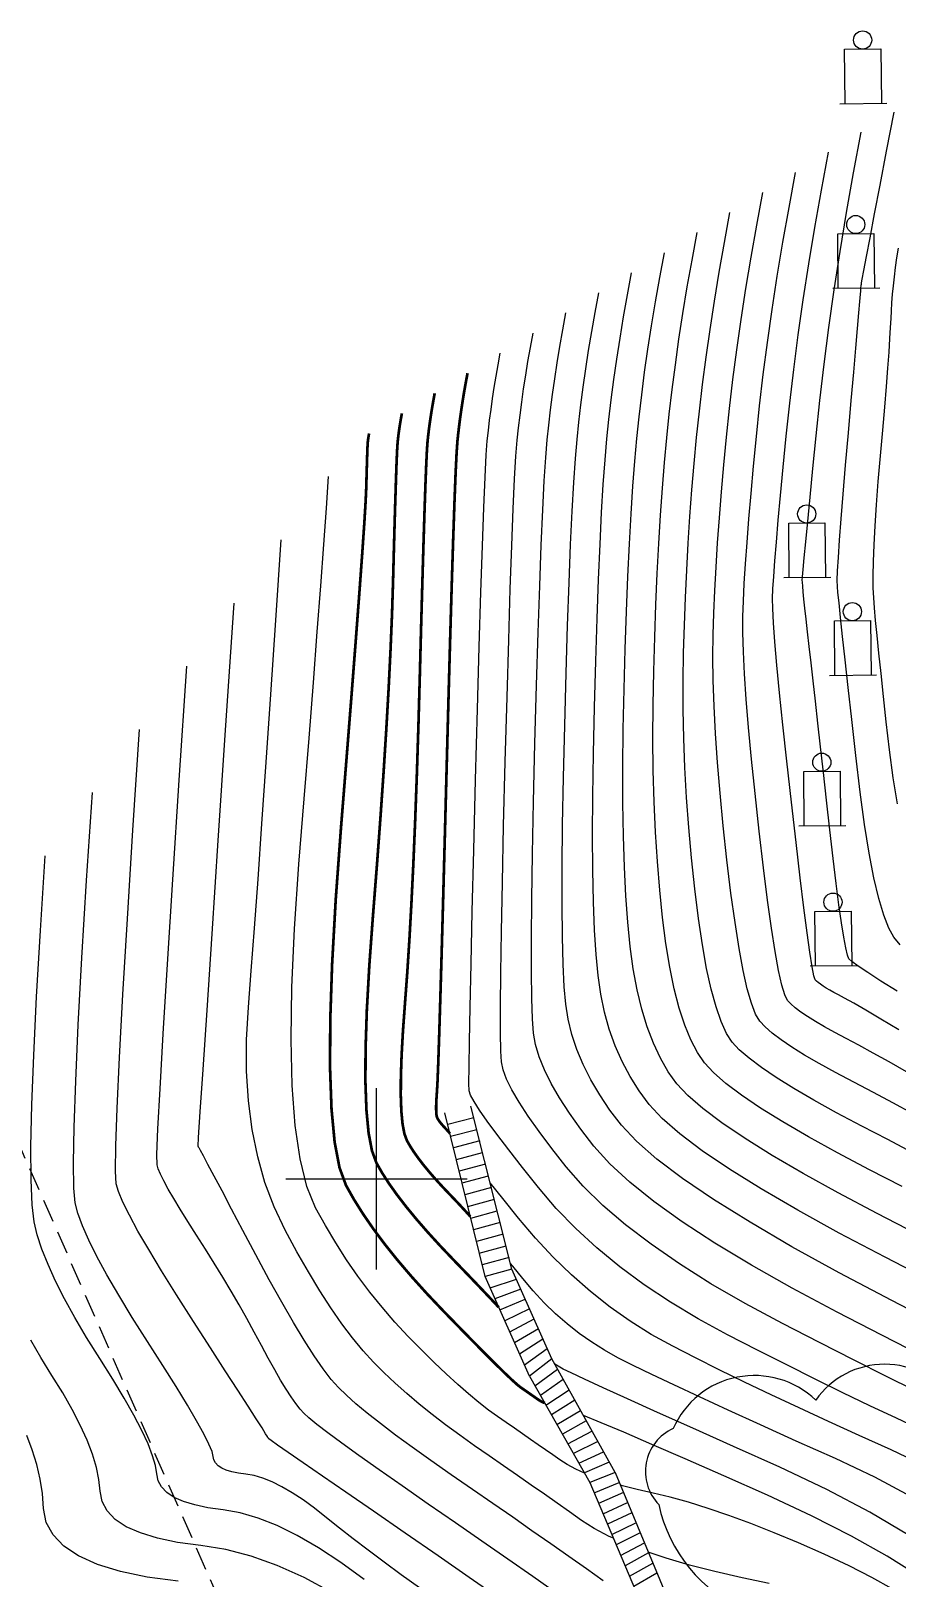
# Model space of a CAD drawing. Extents: x 351134 to 737836, y 2693212 to 3319468.
# Drawn here: x 481191 to 528959, y 2860390 to 2945731 of the extents above; entities that cross this region are included whole.
import ezdxf

# ---------------------------------------------------------------- set-up
doc = ezdxf.new("R2010")
doc.units = 0
doc.linetypes.add('0', pattern=[1, 1])
doc.linetypes.add('DASHED', pattern=[19.05, 12.7, -6.35])
for name, color, linetype in [('00景观层', 10, 'CONTINUOUS'), ('DGX', 8, 'CONTINUOUS'), ('TK', 7, 'CONTINUOUS'), ('工矿6', 3, '0'), ('房屋2', 8, '0'), ('绿化', 3, 'CONTINUOUS')]:
    doc.layers.add(name, color=color, linetype=linetype)

# ---------------------------------------------------------------- blocks, each defined once
blk = doc.blocks.new('gehjkk')
at = {"layer": '00景观层', "color": 4, "linetype": 'DASHED', "ltscale": 100, "flags": 128}
blk.add_lwpolyline([(169225, -98800), (88079, -98800), (88079, -15886), (169225, -15886)], close=True, dxfattribs=at)

msp = doc.modelspace()

# ---------------------------------------------------------------- linework, layer by layer
at = {"layer": '00景观层', "linetype": 'Continuous'}
for p, q in [((500257, 2877415), (500257, 2887415)), ((500257, 2877415), (500257, 2887415)), ((495257, 2882415), (505257, 2882415)), ((495257, 2882415), (505257, 2882415))]:
    msp.add_line(p, q, dxfattribs=at)
at = {"layer": 'DGX', "color": 8, "linetype": 'Continuous'}
for points, elevation in [([(529124, 2895327), (528785, 2895735), (528500, 2896233), (528222, 2896948), (527949, 2897877), (527683, 2899022), (527424, 2900383), (527171, 2901959), (526924, 2903750), (526684, 2905757), (526460, 2907753), (526265, 2909512), (526096, 2911034), (525956, 2912319), (525843, 2913367), (525758, 2914178), (525700, 2914753), (525670, 2915090), (525665, 2915414), (525683, 2915949), (525724, 2916693), (525789, 2917648), (525876, 2918813), (525986, 2920188), (526119, 2921773), (526275, 2923569), (526432, 2925354), (526569, 2926908), (526685, 2928230), (526780, 2929321), (526854, 2930181), (526908, 2930809), (526941, 2931206), (526953, 2931372), (526955, 2931423), (526959, 2931476), (526963, 2931530), (526969, 2931587), (526975, 2931646), (526983, 2931707), (526992, 2931769), (527001, 2931834), (527038, 2932039), (527129, 2932521), (527272, 2933282), (527469, 2934321), (527720, 2935638), (528023, 2937232), (528380, 2939105), (528791, 2941256)], 381000), ([(528972, 2892758), (528070, 2893324), (527352, 2893787), (526818, 2894146), (526468, 2894401), (526302, 2894553), (526221, 2894752), (526125, 2895148), (526016, 2895742), (525892, 2896533), (525754, 2897521), (525601, 2898707), (525434, 2900089), (525253, 2901669), (525070, 2903296), (524899, 2904819), (524740, 2906239), (524591, 2907554), (524455, 2908766), (524329, 2909874), (524216, 2910878), (524113, 2911779), (524023, 2912578), (523944, 2913280), (523879, 2913884), (523825, 2914389), (523784, 2914797), (523755, 2915106), (523738, 2915318), (523733, 2915431), (523747, 2915613), (523784, 2916027), (523844, 2916674), (523928, 2917554), (524036, 2918667), (524167, 2920014), (524321, 2921593), (524499, 2923405), (524704, 2925355), (524939, 2927345), (525204, 2929377), (525499, 2931449), (525825, 2933562), (526180, 2935717), (526566, 2937912), (526981, 2940148)], 382000), ([(529059, 2890640), (528069, 2891224), (527241, 2891709), (526574, 2892094), (526069, 2892379), (525726, 2892565), (525476, 2892696), (525252, 2892820), (525054, 2892936), (524881, 2893044), (524734, 2893143), (524612, 2893235), (524516, 2893319), (524445, 2893395), (524375, 2893610), (524277, 2894114), (524153, 2894907), (524002, 2895987), (523825, 2897355), (523620, 2899012), (523390, 2900956), (523132, 2903189), (522879, 2905445), (522662, 2907457), (522479, 2909227), (522332, 2910753), (522220, 2912037), (522143, 2913077), (522101, 2913875), (522095, 2914430), (522117, 2914949), (522159, 2915639), (522223, 2916501), (522307, 2917534), (522411, 2918738), (522537, 2920114), (522683, 2921661), (522850, 2923380), (523042, 2925203), (523262, 2927065), (523510, 2928965), (523786, 2930904), (524090, 2932880), (524423, 2934895), (524783, 2936949), (525172, 2939040)], 383000), ([(529478, 2888323), (528522, 2888866), (527649, 2889351), (526860, 2889780), (526155, 2890151), (525524, 2890484), (524958, 2890797), (524456, 2891089), (524019, 2891361), (523647, 2891613), (523340, 2891845), (523097, 2892056), (522919, 2892248), (522767, 2892553), (522603, 2893104), (522426, 2893903), (522237, 2894948), (522035, 2896240), (521821, 2897779), (521594, 2899564), (521355, 2901597), (521126, 2903668), (520931, 2905570), (520769, 2907303), (520640, 2908866), (520544, 2910261), (520482, 2911486), (520453, 2912542), (520457, 2913428), (520487, 2914285), (520535, 2915252), (520601, 2916328), (520685, 2917514), (520787, 2918810), (520907, 2920215), (521045, 2921730), (521201, 2923355), (521380, 2925052), (521584, 2926785), (521815, 2928554), (522072, 2930358), (522355, 2932198), (522665, 2934074), (523001, 2935985), (523363, 2937932)], 384000), ([(529802, 2886022), (528724, 2886608), (527651, 2887180), (526584, 2887738), (525572, 2888271), (524663, 2888773), (523859, 2889242), (523158, 2889679), (522561, 2890083), (522068, 2890455), (521679, 2890794), (521393, 2891101), (521160, 2891495), (520929, 2892094), (520700, 2892899), (520472, 2893909), (520246, 2895124), (520022, 2896545), (519799, 2898172), (519578, 2900004), (519373, 2901891), (519200, 2903683), (519058, 2905379), (518947, 2906980), (518868, 2908485), (518820, 2909894), (518804, 2911208), (518819, 2912427), (518857, 2913622), (518910, 2914865), (518979, 2916155), (519063, 2917494), (519163, 2918881), (519277, 2920316), (519407, 2921798), (519553, 2923329), (519718, 2924900), (519907, 2926505), (520121, 2928142), (520359, 2929813), (520621, 2931516), (520907, 2933252), (521218, 2935022), (521553, 2936824)], 385000), ([(529798, 2883866), (528442, 2884581), (527013, 2885324), (525619, 2886059), (524369, 2886749), (523261, 2887395), (522297, 2887996), (521475, 2888553), (520796, 2889064), (520260, 2889532), (519867, 2889954), (519553, 2890437), (519256, 2891084), (518974, 2891895), (518707, 2892870), (518457, 2894009), (518222, 2895312), (518003, 2896780), (517800, 2898412), (517620, 2900115), (517469, 2901796), (517347, 2903455), (517255, 2905093), (517192, 2906709), (517159, 2908303), (517155, 2909875), (517180, 2911425), (517227, 2912958), (517286, 2914477), (517357, 2915983), (517441, 2917474), (517538, 2918952), (517647, 2920416), (517769, 2921867), (517904, 2923304), (518056, 2924749), (518230, 2926225), (518426, 2927731), (518645, 2929267), (518886, 2930834), (519150, 2932431), (519436, 2934058), (519744, 2935716)], 386000), ([(529233, 2881981), (527442, 2882910), (525667, 2883846), (524074, 2884726), (522664, 2885548), (521435, 2886313), (520388, 2887022), (519524, 2887674), (518841, 2888269), (518341, 2888808), (517946, 2889379), (517582, 2890073), (517247, 2890891), (516942, 2891831), (516668, 2892893), (516423, 2894079), (516208, 2895388), (516023, 2896819), (515867, 2898338), (515738, 2899909), (515637, 2901531), (515563, 2903206), (515517, 2904933), (515498, 2906711), (515506, 2908542), (515542, 2910424), (515597, 2912295), (515661, 2914090), (515736, 2915810), (515820, 2917454), (515914, 2919023), (516018, 2920517), (516131, 2921935), (516255, 2923278), (516393, 2924598), (516552, 2925944), (516732, 2927319), (516932, 2928721), (517152, 2930152), (517392, 2931609), (517653, 2933095), (517934, 2934608)], 387000), ([(530023, 2879382), (527871, 2880497), (525715, 2881634), (523780, 2882702), (522066, 2883701), (520574, 2884631), (519302, 2885492), (518252, 2886284), (517423, 2887007), (516815, 2887661), (516339, 2888321), (515908, 2889063), (515521, 2889887), (515178, 2890791), (514879, 2891778), (514624, 2892846), (514413, 2893996), (514246, 2895227), (514114, 2896561), (514007, 2898022), (513926, 2899608), (513871, 2901319), (513841, 2903157), (513836, 2905120), (513857, 2907208), (513904, 2909422), (513967, 2911631), (514037, 2913702), (514114, 2915637), (514198, 2917434), (514289, 2919095), (514388, 2920618), (514493, 2922004), (514606, 2923253), (514731, 2924446), (514875, 2925664), (515037, 2926908), (515218, 2928176), (515417, 2929469), (515635, 2930788), (515871, 2932132), (516125, 2933500)], 388000), ([(528978, 2903096), (528737, 2904533), (528536, 2906085), (528365, 2907625), (528211, 2909024), (528076, 2910283), (527958, 2911400), (527859, 2912377), (527778, 2913214), (527715, 2913909), (527670, 2914464), (527644, 2915010), (527639, 2915680), (527655, 2916474), (527691, 2917390), (527749, 2918431), (527827, 2919595), (527925, 2920883), (528045, 2922294), (528168, 2923701), (528276, 2924977), (528370, 2926121), (528450, 2927134), (528516, 2928015), (528567, 2928764), (528605, 2929382), (528627, 2929868), (528647, 2930296), (528676, 2930741), (528714, 2931203), (528760, 2931680), (528816, 2932174), (528880, 2932685), (528952, 2933211), (529034, 2933754)], 380000), ([(530814, 2876782), (528300, 2878083), (525763, 2879421), (523486, 2880678), (521469, 2881854), (519712, 2882948), (518216, 2883962), (516980, 2884894), (516004, 2885745), (515289, 2886514), (514732, 2887263), (514234, 2888053), (513794, 2888883), (513413, 2889752), (513089, 2890663), (512824, 2891613), (512617, 2892603), (512468, 2893634), (512361, 2894785), (512276, 2896135), (512216, 2897684), (512178, 2899433), (512165, 2901381), (512175, 2903528), (512208, 2905875), (512266, 2908421), (512337, 2910967), (512412, 2913315), (512492, 2915464), (512576, 2917414), (512665, 2919166), (512758, 2920718), (512855, 2922072), (512957, 2923228), (513069, 2924295), (513198, 2925384), (513343, 2926496), (513504, 2927630), (513682, 2928787), (513877, 2929966), (514088, 2931168), (514316, 2932392)], 389000), ([(531542, 2874216), (528677, 2875696), (525771, 2877229), (523162, 2878670), (520851, 2880017), (518838, 2881272), (517122, 2882435), (515705, 2883505), (514585, 2884483), (513762, 2885368), (513125, 2886206), (512560, 2887043), (512068, 2887879), (511648, 2888713), (511300, 2889547), (511025, 2890380), (510822, 2891211), (510691, 2892042), (510607, 2893008), (510545, 2894248), (510505, 2895760), (510486, 2897546), (510489, 2899605), (510513, 2901936), (510560, 2904541), (510627, 2907419), (510707, 2910304), (510788, 2912928), (510870, 2915291), (510955, 2917394), (511041, 2919237), (511128, 2920819), (511217, 2922141), (511308, 2923202), (511407, 2924143), (511520, 2925104), (511648, 2926085), (511791, 2927085), (511948, 2928105), (512119, 2929145), (512306, 2930205), (512506, 2931284)], 390000), ([(530308, 2872670), (528115, 2873797), (525655, 2875066), (523176, 2876382), (520926, 2877649), (518906, 2878867), (517114, 2880036), (515551, 2881156), (514217, 2882226), (513112, 2883248), (512236, 2884221), (511518, 2885148), (510887, 2886032), (510342, 2886875), (509883, 2887674), (509511, 2888432), (509225, 2889147), (509026, 2889819), (508914, 2890449), (508854, 2891231), (508814, 2892360), (508794, 2893836), (508794, 2895659), (508813, 2897829), (508852, 2900345), (508911, 2903208), (508989, 2906418), (509077, 2909640), (509163, 2912540), (509249, 2915118), (509333, 2917374), (509416, 2919308), (509498, 2920920), (509579, 2922209), (509659, 2923177), (509745, 2923992), (509843, 2924824), (509954, 2925673), (510077, 2926539), (510213, 2927423), (510362, 2928324), (510523, 2929241), (510697, 2930176)], 391000), ([(529933, 2870727), (528338, 2871523), (526590, 2872407), (524688, 2873378), (522633, 2874436), (520582, 2875535), (518691, 2876629), (516960, 2877717), (515390, 2878799), (513979, 2879876), (512729, 2880948), (511640, 2882014), (510710, 2883074), (509911, 2884090), (509213, 2885022), (508615, 2885871), (508118, 2886635), (507722, 2887316), (507426, 2887913), (507231, 2888427), (507136, 2888857), (507101, 2889455), (507083, 2890473), (507084, 2891913), (507102, 2893772), (507137, 2896053), (507191, 2898753), (507262, 2901875), (507351, 2905416), (507447, 2908977), (507539, 2912153), (507627, 2914946), (507711, 2917354), (507792, 2919379), (507868, 2921021), (507941, 2922278), (508010, 2923151), (508083, 2923840), (508166, 2924544), (508259, 2925262), (508364, 2925994), (508479, 2926741), (508604, 2927502), (508741, 2928278), (508887, 2929068)], 392000), ([(530333, 2868556), (528920, 2869209), (527467, 2869894), (525975, 2870612), (524443, 2871362), (522872, 2872145), (521262, 2872959), (519612, 2873806), (517988, 2874688), (516456, 2875608), (515015, 2876566), (513665, 2877563), (512408, 2878597), (511242, 2879669), (510167, 2880779), (509184, 2881927), (508304, 2883032), (507539, 2884012), (506889, 2884867), (506353, 2885596), (505933, 2886201), (505627, 2886680), (505435, 2887035), (505359, 2887264), (505348, 2887678), (505353, 2888586), (505373, 2889989), (505409, 2891885), (505461, 2894276), (505529, 2897162), (505613, 2900541), (505713, 2904415), (505817, 2908313), (505914, 2911766), (506005, 2914773), (506090, 2917334), (506167, 2919451), (506239, 2921121), (506303, 2922346), (506361, 2923126), (506421, 2923689), (506488, 2924264), (506565, 2924850), (506650, 2925448), (506744, 2926059), (506847, 2926681), (506958, 2927314), (507078, 2927960)], 393000), ([(511718, 2866181), (511240, 2866395), (510764, 2866648), (510354, 2866909), (509971, 2867179), (509575, 2867457), (509166, 2867744), (508744, 2868039), (508308, 2868342), (507860, 2868653), (507398, 2868973), (506924, 2869301), (506426, 2869660), (505895, 2870075), (505330, 2870545), (504731, 2871070), (504099, 2871650), (503434, 2872285), (502734, 2872976), (502002, 2873721), (501266, 2874508), (500558, 2875324), (499877, 2876169), (499224, 2877042), (498598, 2877943), (498000, 2878874), (497429, 2879832), (496886, 2880820), (496409, 2881992), (496035, 2883506), (495765, 2885363), (495599, 2887561), (495537, 2890101), (495578, 2892983), (495724, 2896206), (495973, 2899772), (496262, 2903376), (496527, 2906713), (496767, 2909784), (496983, 2912589), (497175, 2915128), (497343, 2917401), (497486, 2919407), (497605, 2921148)], 398000), ([(513315, 2862585), (513083, 2862689), (512262, 2863124), (511557, 2863574), (510897, 2864039), (510215, 2864518), (509511, 2865011), (508784, 2865519), (508034, 2866041), (507262, 2866577), (506467, 2867127), (505650, 2867692), (504838, 2868264), (504059, 2868838), (503313, 2869413), (502601, 2869989), (501921, 2870567), (501274, 2871146), (500660, 2871726), (500080, 2872307), (499510, 2872930), (498929, 2873635), (498337, 2874421), (497733, 2875290), (497118, 2876241), (496492, 2877274), (495855, 2878388), (495206, 2879585), (494602, 2880860), (494098, 2882209), (493695, 2883633), (493392, 2885132), (493189, 2886706), (493086, 2888354), (493083, 2890077), (493181, 2891875), (493339, 2893883), (493517, 2896239), (493714, 2898942), (493932, 2901991), (494169, 2905388), (494426, 2909132), (494703, 2913223), (494999, 2917662)], 399000), ([(512759, 2860238), (511823, 2860898), (510855, 2861578), (509855, 2862279), (508824, 2862999), (507760, 2863740), (506664, 2864501), (505536, 2865282), (504376, 2866083), (503250, 2866869), (502224, 2867601), (501297, 2868281), (500470, 2868909), (499743, 2869484), (499115, 2870006), (498586, 2870476), (498158, 2870893), (497755, 2871349), (497304, 2871937), (496806, 2872656), (496259, 2873506), (495665, 2874487), (495023, 2875600), (494334, 2876843), (493596, 2878218), (492881, 2879570), (492259, 2880746), (491730, 2881744), (491294, 2882566), (490952, 2883211), (490702, 2883680), (490545, 2883972), (490481, 2884087), (490465, 2884112), (490451, 2884135), (490439, 2884155), (490429, 2884172), (490421, 2884188), (490414, 2884200), (490410, 2884210), (490408, 2884217), (490438, 2884691), (490530, 2886099), (490685, 2888441), (490902, 2891719), (491181, 2895931), (491523, 2901078), (491927, 2907159), (492394, 2914175)], 400000), ([(510200, 2859546), (508864, 2860479), (507485, 2861439), (506066, 2862425), (504605, 2863437), (503103, 2864475), (501663, 2865473), (500389, 2866364), (499281, 2867149), (498340, 2867828), (497564, 2868400), (496955, 2868866), (496512, 2869226), (496236, 2869479), (496030, 2869712), (495800, 2870012), (495545, 2870379), (495266, 2870814), (494962, 2871315), (494634, 2871884), (494282, 2872519), (493905, 2873222), (493508, 2873961), (493097, 2874707), (492671, 2875459), (492230, 2876217), (491774, 2876981), (491304, 2877752), (490818, 2878529), (490318, 2879313), (489840, 2880061), (489421, 2880734), (489062, 2881331), (488761, 2881851), (488519, 2882296), (488336, 2882665), (488212, 2882958), (488147, 2883175), (488142, 2883762), (488197, 2885163), (488312, 2887380), (488487, 2890412), (488722, 2894259), (489017, 2898921), (489373, 2904397), (489788, 2910689)], 401000), ([(506986, 2859297), (505368, 2860419), (503649, 2861609), (501829, 2862866), (500075, 2864077), (498553, 2865127), (497265, 2866018), (496209, 2866748), (495386, 2867317), (494796, 2867727), (494438, 2867976), (494314, 2868064), (494305, 2868074), (494295, 2868087), (494284, 2868103), (494272, 2868122), (494259, 2868143), (494245, 2868168), (494229, 2868195), (494213, 2868226), (494135, 2868352), (493934, 2868668), (493611, 2869173), (493165, 2869867), (492597, 2870751), (491905, 2871824), (491092, 2873087), (490155, 2874539), (489216, 2876011), (488392, 2877333), (487684, 2878507), (487093, 2879530), (486617, 2880405), (486258, 2881130), (486014, 2881707), (485887, 2882133), (485846, 2882833), (485864, 2884228), (485939, 2886319), (486072, 2889105), (486263, 2892586), (486511, 2896763), (486818, 2901636), (487183, 2907203)], 402000), ([(502623, 2859852), (501618, 2860573), (500674, 2861263), (499790, 2861923), (498965, 2862552), (498201, 2863151), (497496, 2863720), (496836, 2864242), (496206, 2864700), (495605, 2865095), (495033, 2865427), (494491, 2865695), (493978, 2865901), (493495, 2866042), (493041, 2866121), (492629, 2866177), (492270, 2866251), (491965, 2866345), (491714, 2866457), (491517, 2866588), (491373, 2866737), (491284, 2866905), (491248, 2867092), (491183, 2867362), (491007, 2867782), (490721, 2868351), (490324, 2869069), (489816, 2869936), (489197, 2870953), (488467, 2872118), (487626, 2873433), (486779, 2874769), (486031, 2875996), (485383, 2877115), (484833, 2878127), (484383, 2879030), (484031, 2879825), (483779, 2880512), (483626, 2881091), (483550, 2881904), (483530, 2883293), (483566, 2885257), (483657, 2887798), (483803, 2890914), (484006, 2894606), (484263, 2898874), (484577, 2903717)], 403000), ([(499569, 2860305), (498278, 2861244), (497047, 2862053), (495877, 2862732), (494767, 2863281), (493717, 2863701), (492728, 2863992), (491799, 2864152), (490955, 2864267), (490221, 2864420), (489597, 2864611), (489083, 2864840), (488679, 2865108), (488385, 2865414), (488201, 2865757), (488128, 2866140), (488062, 2866590), (487903, 2867139), (487651, 2867786), (487304, 2868532), (486865, 2869377), (486332, 2870319), (485705, 2871361), (484984, 2872501), (484257, 2873659), (483608, 2874756), (483037, 2875792), (482546, 2876766), (482132, 2877679), (481798, 2878530), (481542, 2879320), (481365, 2880049), (481254, 2880975), (481197, 2882358), (481193, 2884196), (481242, 2886491), (481344, 2889242), (481500, 2892449), (481709, 2896112), (481971, 2900231)], 404000), ([(530369, 2866635), (528634, 2867457), (526868, 2868251), (525177, 2869023), (523559, 2869772), (522017, 2870498), (520548, 2871201), (519154, 2871882), (517835, 2872541), (516590, 2873176), (515400, 2873833), (514247, 2874554), (513130, 2875341), (512049, 2876192), (511004, 2877108), (509996, 2878089), (509024, 2879135), (508088, 2880245), (507222, 2881322), (506522, 2882191)], 394000), ([(529723, 2864888), (527728, 2865953), (525562, 2866979), (523403, 2867947), (521433, 2868836), (519652, 2869649), (518058, 2870383), (516653, 2871040), (515437, 2871620), (514408, 2872122), (513568, 2872546), (512833, 2872952), (512121, 2873397), (511431, 2873883), (510764, 2874409), (510119, 2874974), (509496, 2875580), (508895, 2876226), (508317, 2876912), (507759, 2877602), (507641, 2877745)], 395000), ([(497756, 2859612), (496252, 2860422), (494779, 2861084), (493339, 2861598), (491932, 2861965), (490556, 2862183), (489281, 2862357), (488171, 2862588), (487228, 2862877), (486451, 2863224), (485841, 2863628), (485397, 2864090), (485119, 2864610), (485008, 2865188), (484941, 2865818), (484799, 2866496), (484580, 2867222), (484285, 2867995), (483914, 2868817), (483467, 2869686), (482943, 2870603), (482343, 2871568), (481735, 2872549), (481184, 2873516)], 405000), ([(533296, 2860071), (531567, 2861420), (529621, 2862738), (527460, 2864024), (525083, 2865279), (522489, 2866501), (519939, 2867642), (517690, 2868650), (515744, 2869526), (514100, 2870269), (512758, 2870879), (511719, 2871358), (510982, 2871703), (510546, 2871916), (510267, 2872071), (510084, 2872185)], 396000), ([(531645, 2859441), (530146, 2860514), (528412, 2861602), (526444, 2862705), (524243, 2863823), (521806, 2864956), (519397, 2866029), (517275, 2866965), (515441, 2867766), (513894, 2868432), (512635, 2868961), (511663, 2869354), (511658, 2869356)], 397000), ([(489314, 2860215), (487607, 2860447), (486122, 2860757), (484860, 2861143), (483820, 2861607), (483003, 2862148), (482409, 2862767), (482037, 2863463), (481888, 2864236), (481820, 2865046), (481694, 2865853), (481509, 2866657), (481266, 2867459), (480963, 2868257)], 406000), ([(528694, 2859800), (527576, 2860426), (526326, 2861061), (524942, 2861705), (523525, 2862324), (522176, 2862887), (520895, 2863393), (519681, 2863842), (518534, 2864235), (517455, 2864570), (516444, 2864849), (515500, 2865071), (514623, 2865269), (513813, 2865476), (513698, 2865510)], 398000), ([(521910, 2860086), (520419, 2860408), (518909, 2860750), (517514, 2861106), (516234, 2861479), (515237, 2861810)], 399000)]:
    msp.add_lwpolyline(points, dxfattribs=dict(at, elevation=elevation))
at = {"layer": 'DGX', "linetype": 'Continuous', "const_width": 150, "flags": 128}
for points, elevation in [([(504300, 2884912), (504211, 2885018), (504072, 2885172), (503990, 2885259), (503914, 2885342), (503845, 2885422), (503783, 2885497), (503728, 2885568), (503681, 2885636), (503640, 2885699), (503606, 2885759), (503578, 2885833), (503558, 2885939), (503545, 2886077), (503539, 2886247), (503540, 2886448), (503548, 2886682), (503563, 2886948), (503584, 2887246), (503615, 2887797), (503656, 2888823), (503706, 2890323), (503767, 2892297), (503839, 2894745), (503920, 2897668), (504012, 2901065), (504114, 2904937), (504217, 2908816), (504312, 2912235), (504399, 2915195), (504478, 2917695), (504549, 2919736), (504611, 2921317), (504666, 2922439), (504712, 2923101), (504758, 2923537), (504811, 2923983), (504870, 2924439), (504937, 2924903), (505009, 2925376), (505089, 2925859), (505176, 2926351), (505269, 2926852)], 394000), ([(505423, 2880335), (505207, 2880575), (504745, 2881075), (504299, 2881542), (503878, 2881984), (503493, 2882406), (503144, 2882809), (502829, 2883191), (502551, 2883554), (502307, 2883897), (502099, 2884221), (501926, 2884524), (501788, 2884899), (501686, 2885437), (501619, 2886138), (501588, 2887001), (501593, 2888027), (501633, 2889215), (501708, 2890567), (501819, 2892080), (501944, 2893759), (502063, 2895603), (502175, 2897613), (502281, 2899789), (502380, 2902131), (502472, 2904640), (502558, 2907314), (502638, 2910154), (502711, 2912913), (502779, 2915346), (502841, 2917451), (502897, 2919230), (502947, 2920682), (502992, 2921806), (503030, 2922604), (503064, 2923075), (503096, 2923386), (503134, 2923703), (503176, 2924027), (503223, 2924357), (503275, 2924694), (503332, 2925038), (503393, 2925388), (503459, 2925744)], 395000)]:
    msp.add_lwpolyline(points, dxfattribs=dict(at, elevation=elevation))
at = {"layer": 'DGX', "linetype": 'Continuous', "const_width": 150}
for points, elevation in [([(506991, 2875326), (506571, 2875775), (505961, 2876419), (505279, 2877132), (504525, 2877912), (503767, 2878709), (503073, 2879470), (502442, 2880196), (501876, 2880886), (501373, 2881540), (500933, 2882159), (500558, 2882742), (500246, 2883289), (499998, 2883966), (499814, 2884935), (499694, 2886199), (499638, 2887755), (499646, 2889605), (499717, 2891748), (499853, 2894185), (500053, 2896915), (500273, 2899720), (500470, 2902383), (500644, 2904904), (500794, 2907282), (500921, 2909518), (501024, 2911611), (501105, 2913562), (501162, 2915370), (501205, 2917010), (501245, 2918456), (501282, 2919707), (501316, 2920765), (501345, 2921627), (501372, 2922296), (501395, 2922770), (501415, 2923050), (501434, 2923235), (501456, 2923423), (501481, 2923616), (501509, 2923812), (501540, 2924012), (501574, 2924216), (501610, 2924424), (501650, 2924636)], 396000), ([(509528, 2870043), (509397, 2870102), (509265, 2870172), (509151, 2870245), (509045, 2870320), (508935, 2870397), (508821, 2870477), (508703, 2870559), (508582, 2870643), (508458, 2870729), (508330, 2870818), (508198, 2870909), (508014, 2871056), (507730, 2871312), (507346, 2871677), (506862, 2872150), (506277, 2872733), (505593, 2873425), (504809, 2874226), (503924, 2875135), (503022, 2876087), (502187, 2877014), (501418, 2877916), (500715, 2878793), (500078, 2879646), (499508, 2880474), (499004, 2881276), (498566, 2882054), (498208, 2883032), (497941, 2884434), (497768, 2886260), (497687, 2888509), (497698, 2891183), (497802, 2894281), (497999, 2897803), (498288, 2901749), (498603, 2905682), (498878, 2909164), (499112, 2912195), (499307, 2914775), (499462, 2916904), (499577, 2918582), (499651, 2919810), (499686, 2920587), (499699, 2921108), (499712, 2921566), (499724, 2921964), (499734, 2922299), (499744, 2922573), (499752, 2922785), (499760, 2922936), (499766, 2923025), (499772, 2923083), (499779, 2923143), (499787, 2923204), (499796, 2923266), (499806, 2923330), (499816, 2923395), (499828, 2923461), (499840, 2923528)], 397000)]:
    msp.add_lwpolyline(points, dxfattribs=dict(at, elevation=elevation))
at = {"layer": 'TK', "linetype": 'Continuous'}
for p, q in [((500257, 2877415), (500257, 2887415)), ((500257, 2877415), (500257, 2887415)), ((495257, 2882415), (505257, 2882415)), ((495257, 2882415), (505257, 2882415))]:
    msp.add_line(p, q, dxfattribs=at)
at = {"layer": '工矿6', "color": 3, "linetype": '0'}
for p, q in [((526066, 2944721, 5320), (528066, 2944742, 5320)), ((526096, 2941722, 5320), (526066, 2944721, 5320)), ((528066, 2944742, 5320), (528096, 2941742, 5320)), ((525796, 2941718, 5320), (528396, 2941745, 5320)), ((525687, 2934542, 4787), (527687, 2934563, 4787)), ((525718, 2931543, 4787), (525687, 2934542, 4787)), ((527687, 2934563, 4787), (527717, 2931563, 4787)), ((525418, 2931540, 4787), (528017, 2931566, 4787)), ((522982, 2918578, 5475), (524982, 2918598, 5475)), ((523013, 2915578, 5475), (522982, 2918578, 5475)), ((524982, 2918598, 5475), (525013, 2915598, 5475)), ((522713, 2915575, 5475), (525312, 2915601, 5475)), ((525500, 2913187, 4092), (527499, 2913208, 4092)), ((525530, 2910188, 4092), (525500, 2913187, 4092)), ((527499, 2913208, 4092), (527530, 2910208, 4092)), ((525230, 2910185, 4092), (527830, 2910211, 4092)), ((523813, 2904884, 5474), (525813, 2904904, 5474)), ((523843, 2901884, 5474), (523813, 2904884, 5474)), ((525813, 2904904, 5474), (525843, 2901904, 5474)), ((523543, 2901881, 5474), (526143, 2901907, 5474)), ((524428, 2897164, 5983), (526428, 2897185, 5983)), ((524459, 2894164, 5983), (524428, 2897164, 5983)), ((526428, 2897185, 5983), (526458, 2894185, 5983)), ((524159, 2894161, 5983), (526758, 2894188, 5983))]:
    msp.add_line(p, q, dxfattribs=at)
for centre in [(527061, 2945231, 5320), (526682, 2935053, 4787), (523977, 2919088, 5475), (526494, 2913698, 4092), (524808, 2905394, 5474), (525423, 2897674, 5983)]:
    msp.add_circle(centre, 500, dxfattribs=at)
at = {"layer": '房屋2', "color": 8, "linetype": '0'}
for points, elevation in [([(507720, 2877428), (505456, 2886428)], 18887), ([(506237, 2877016), (504018, 2886058)], 18901), ([(505618, 2885785), (504177, 2885413)], 17461), ([(504335, 2884767), (505780, 2885142)], 17625), ([(505941, 2884499), (504494, 2884121)], 17680), ([(504652, 2883475), (506103, 2883856)], 17837), ([(506265, 2883214), (504811, 2882829)], 17900), ([(504969, 2882183), (506427, 2882571)], 18050), ([(506588, 2881928), (505128, 2881537)], 18119), ([(505286, 2880892), (506750, 2881285)], 18263), ([(505445, 2880246), (506912, 2880642)], 18369), ([(507073, 2880000), (505603, 2879600)], 18449), ([(507235, 2879357), (505762, 2878954)], 18558), ([(505920, 2878308), (507397, 2878714)], 18688), ([(507559, 2878071), (506079, 2877662)], 18778), ([(507720, 2877428), (506237, 2877016)], 18887), ([(508684, 2871531), (506237, 2877016)], 20275), ([(506509, 2876407), (507964, 2876880)], 19054), ([(509914, 2872490), (507720, 2877428)], 20253), ([(508208, 2876331), (506781, 2875797)], 19191), ([(507053, 2875188), (508451, 2875782)], 19359), ([(508695, 2875234), (507325, 2874578)], 19494), ([(507597, 2873969), (508939, 2874685)], 19665), ([(509183, 2874136), (507869, 2873359)], 19798), ([(508141, 2872750), (509427, 2873587)], 19970), ([(509670, 2873039), (508412, 2872140)], 20101), ([(509914, 2872490), (508684, 2871531)], 20253), ([(508987, 2870997), (510231, 2871920)], 20423), ([(513403, 2866219), (509914, 2872490)], 21892), ([(508684, 2871531), (512014, 2865658)], 20275), ([(510548, 2871350), (509290, 2870463)], 20551), ([(509592, 2869929), (510866, 2870780)], 20718), ([(511183, 2870210), (509895, 2869395)], 20849), ([(510198, 2868862), (511500, 2869640)], 21013), ([(511817, 2869070), (510501, 2868328)], 21147), ([(510803, 2867794), (512134, 2868500)], 21308), ([(512451, 2867929), (511106, 2867260)], 21445), ([(511409, 2866726), (512769, 2867359)], 21603), ([(513086, 2866789), (511712, 2866192)], 21743), ([(513403, 2866219), (512014, 2865658)], 21892), ([(513403, 2866219), (517103, 2857326)], 21892), ([(512014, 2865658), (515900, 2856478)], 21898), ([(512257, 2865085), (513634, 2865663)], 22069), ([(513865, 2865108), (512500, 2864511)], 22231), ([(512743, 2863937), (514097, 2864552)], 22413), ([(514328, 2863996), (512986, 2863363)], 22569), ([(513229, 2862789), (514559, 2863440)], 22756), ([(514790, 2862884), (513472, 2862216)], 22907), ([(513714, 2861642), (515022, 2862328)], 23099), ([(515253, 2861773), (513957, 2861068)], 23245), ([(514200, 2860494), (515484, 2861217)], 23442), ([(515715, 2860661), (514443, 2859920)], 23583)]:
    msp.add_lwpolyline(points, dxfattribs=dict(at, elevation=elevation))
at = {"layer": '绿化', "linetype": 'Continuous', "flags": 128}
msp.add_lwpolyline([(532079, 2870206, 0.520567), (524475, 2870206, 0.520567), (516609, 2868634, 0.520567), (515822, 2864441, 0.520567), (528146, 2859199, 0.520567)], format="xyb", dxfattribs=at)

# ---------------------------------------------------------------- block references
at = {"layer": '00景观层', "rotation": 23.71549776622351}
msp.add_blockref('gehjkk', (310383, 2850885), dxfattribs=at)

doc.saveas('drawing.dxf')
